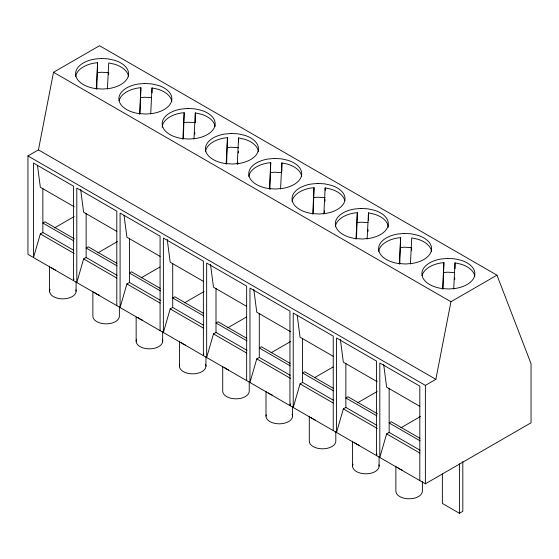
<?xml version="1.0" encoding="UTF-8"?>
<svg xmlns="http://www.w3.org/2000/svg" width="559" height="559" viewBox="0 0 559 559"><rect width="100%" height="100%" fill="white"/><g stroke="black" fill="none" stroke-linecap="round" stroke-linejoin="round"><path stroke-width="0.84" d="M96.267 89.174L97.601 62.755L94.562 63.034A26.49 15.296 0 0 0 75.682 76.506M96.784 88.79L97.601 62.755M107.405 89.091L108.732 62.929L114.728 64.257A26.49 15.296 0 0 1 128.5 76.499M108.642 74.515L108.732 72.768L108.271 72.67L101.396 72.251L97.601 72.6M139.554 114.162L140.889 87.749L137.849 88.029A26.49 15.296 0 0 0 119.116 100.697M140.071 113.777L140.889 87.749M150.692 114.085L152.02 87.917L158.015 89.244A26.49 15.296 0 0 1 171.788 101.493M182.842 139.156L184.177 112.736L181.137 113.016A26.49 15.296 0 0 0 162.18 127.291M183.359 138.772L184.177 112.736M193.98 139.072L195.308 112.911L201.303 114.239A26.49 15.296 0 0 1 215.075 126.481M194.735 134.09L194.818 132.343M226.129 164.15L227.464 137.731L224.425 138.01A26.49 15.296 0 0 0 205.544 151.475M226.647 163.766L227.464 137.731M237.268 164.066L238.595 137.905L244.59 139.233A26.49 15.296 0 0 1 258.363 151.475M237.757 164.311L237.841 162.571M238.33 152.977L238.42 151.23M269.459 188.285L270.752 162.725L267.712 163.004A26.49 15.296 0 0 0 248.832 176.469M269.892 189.606L270.752 162.725M280.555 189.061L281.883 162.893L287.878 164.22A26.49 15.296 0 0 1 301.65 176.469M312.705 214.132L314.039 187.712L311 187.992A26.49 15.296 0 0 0 292.119 201.464M313.222 213.748L314.039 187.712M323.843 214.048L325.17 187.887L331.166 189.215A26.49 15.296 0 0 1 344.791 200.66M324.416 212.553L324.506 210.806M324.989 201.212L325.079 199.472M355.985 239.119L357.327 212.706L354.287 212.986A26.49 15.296 0 0 0 335.4 226.451M356.509 238.735L357.327 212.706M367.13 239.042L368.458 212.881L374.446 214.209A26.49 15.296 0 0 1 388.295 227.247M368.011 231.44L368.101 229.693M399.273 264.114L400.614 237.701L397.575 237.973A26.49 15.296 0 0 0 378.688 251.445M399.79 263.729L400.614 237.701M410.418 264.037L411.745 237.868L417.734 239.196A26.49 15.296 0 0 1 431.513 251.438M411.613 250.327L411.697 248.58M442.56 289.108L443.902 262.688L440.862 262.968A26.49 15.296 0 0 0 422.122 275.636M443.077 288.724L443.902 262.688M453.705 289.024L455.026 262.863L461.021 264.19A26.49 15.296 0 0 1 474.794 276.432M454.677 279.682L454.767 277.935M38.431 149.882L53.517 72.286L99.537 45.719L496.958 275.168L531.05 363.734L531.05 422.779L425.378 483.794L27.95 254.338L27.95 155.933L38.431 149.882L435.859 379.33L450.938 301.741L496.958 275.168M73.795 250.341L42.854 232.481L40.332 233.935L33.512 257.552L33.512 163.081L73.515 186.175L73.515 280.646L73.984 279.018M117.083 275.335L86.142 257.468L83.619 258.929L76.8 282.547L76.8 188.076L116.803 211.169L116.803 305.633M160.37 300.323L129.429 282.463L126.907 283.916L120.087 307.534L120.087 213.063L160.084 236.157L160.084 330.628M203.658 325.317L172.717 307.45L170.195 308.91L163.375 332.528L163.375 238.057L203.371 261.151L203.371 355.622L203.846 353.994M246.945 350.311L216.005 332.444L213.482 333.905L206.662 357.515L206.662 263.051L246.659 286.138L246.659 380.609M290.233 375.299L259.292 357.439L256.77 358.892L249.95 382.51L249.95 288.039L289.946 311.132L289.946 405.603L290.421 403.975M333.52 400.293L302.58 382.426L300.057 383.886L293.237 407.504L293.237 313.033L333.234 336.127L333.234 430.598M376.808 425.28L345.867 407.42L343.345 408.874L336.525 432.491L336.525 338.02L376.521 361.114L376.521 455.585L376.99 453.957M420.095 450.274L389.155 432.407L386.632 433.868L379.813 457.486L379.813 363.015L419.809 386.108L419.809 480.579M54.572 227.876L74.151 216.578M97.86 252.871L117.439 241.565M141.148 277.865L159.972 266.992M184.435 302.852L204.014 291.546M227.723 327.847L246.547 316.974M271.01 352.834L290.589 341.535M314.298 377.828L333.122 366.956M357.585 402.822L377.164 391.517M27.95 155.933L425.378 385.382L435.859 379.33M400.873 427.81L420.452 416.504M442.365 473.969L442.365 503.442L459.407 513.281L462.817 511.31L462.817 461.615M140.889 97.587L144.676 97.245L151.559 97.657M184.177 122.582L187.964 122.232L194.846 122.652M227.464 147.569L231.251 147.227L238.595 147.744M270.752 172.563L274.539 172.214L281.422 172.633M314.039 197.558L317.826 197.208L325.17 197.725M357.327 222.545L361.114 222.202L367.99 222.615M400.614 247.539L404.402 247.19L411.745 247.707M443.902 272.526L447.689 272.184L454.565 272.596M53.517 72.286L450.938 301.741M74.291 206.837L40.332 187.23L37.474 165.324M116.824 231.391L83.619 212.217L80.65 189.473M160.112 256.385L126.907 237.212L124.049 215.306M203.399 281.373L170.195 262.206L167.225 239.462M246.687 306.367L213.482 287.193L210.512 264.449M290.729 331.794L256.77 312.188L253.8 289.443M333.262 356.349L300.057 337.175L297.199 315.276M377.304 381.776L343.345 362.169L340.375 339.425M419.837 406.33L386.632 387.163L383.663 364.419M74.396 238.805L44.965 221.811L42.854 223.034L73.795 240.894M116.929 263.359L88.252 246.805L86.142 248.021L117.083 265.888M160.216 288.353L131.54 271.8L129.429 273.016L160.37 290.876M203.504 313.347L174.827 296.787L172.717 298.003L203.658 315.87M246.792 338.335L218.115 321.781L216.005 322.997L246.945 340.864M290.079 363.329L261.402 346.769L259.292 347.991L290.233 365.852M333.367 388.323L304.69 371.763L302.58 372.979L333.52 390.846M377.409 413.751L347.977 396.757L345.867 397.973L376.808 415.833M419.942 438.305L391.258 421.745L389.155 422.96L420.095 440.827M40.332 233.935L74.291 253.541M83.619 258.929L116.824 278.096M126.907 283.916L160.112 303.09M170.195 308.91L203.399 328.084M213.482 333.905L246.687 353.071M256.77 358.892L290.729 378.499M300.057 383.886L333.262 403.053M343.345 408.874L377.304 428.48M386.632 433.868L419.837 453.042M459.407 463.865L459.407 513.281M455.026 262.863L455.026 268.599M425.378 385.382L425.378 483.794M422.387 481.669L422.387 491.137A13.255 7.651 0 0 1 409.125 498.796A13.255 7.651 0 0 1 395.87 491.137L395.87 466.171M389.155 388.302L389.155 432.407M379.1 456.675L379.1 466.15M368.458 212.881L368.458 220.26M352.582 441.177L352.582 466.15M345.867 363.315L345.867 407.42M335.812 431.688L335.812 441.156A13.255 7.651 0 0 1 322.557 448.814A13.255 7.651 0 0 1 309.295 441.156L309.295 416.189M325.17 187.887L325.17 190.346M302.58 338.321L302.58 382.426M292.525 406.693L292.525 416.169M281.883 162.893L281.883 171.096M266.007 391.195L266.007 416.169M259.292 313.326L259.292 357.439M249.237 381.699L249.237 391.174A13.255 7.651 0 0 1 235.982 398.826A13.255 7.651 0 0 1 222.72 391.174L222.72 366.201M238.595 137.905L238.595 142M216.005 288.339L216.005 332.444M205.95 356.712L205.95 366.18M195.308 112.911L195.308 122.749M179.432 341.214L179.432 366.18M172.717 263.345L172.717 307.45M162.662 331.718L162.662 341.193M152.02 87.917L152.02 92.843M136.151 317.079L136.151 341.193M129.429 238.358L129.429 282.463M119.374 306.73L119.374 316.198A13.255 7.651 0 0 1 106.119 323.85A13.255 7.651 0 0 1 92.864 316.198L92.864 291.225M86.142 213.363L86.142 257.468M76.087 281.736L76.087 291.204M49.576 266.238L49.576 291.204M42.854 188.369L42.854 232.481M55.467 270.018A13.255 7.651 0 0 1 51.351 267.481M402.501 470.217A13.255 7.651 0 0 1 397.645 467.415M359.213 445.223A13.255 7.651 0 0 1 354.357 442.421M315.192 419.97A13.255 7.651 0 0 1 311.07 417.433M272.638 395.241A13.255 7.651 0 0 1 268.243 392.865M228.617 369.988A13.255 7.651 0 0 1 224.501 367.445M185.329 344.994A13.255 7.651 0 0 1 181.214 342.457M142.776 320.265A13.255 7.651 0 0 1 137.926 317.463M99.488 295.271A13.255 7.651 0 0 1 94.639 292.469M205.495 364.202A13.255 7.651 0 0 1 193.267 373.831A13.255 7.651 0 0 1 179.635 364.852M292.071 414.184A13.255 7.651 0 0 1 279.842 423.813A13.255 7.651 0 0 1 266.21 414.834M162.459 339.858A13.255 7.651 0 0 1 148.827 348.837A13.255 7.651 0 0 1 136.599 339.208M75.884 289.876A13.255 7.651 0 0 1 62.252 298.855A13.255 7.651 0 0 1 50.024 289.227M378.897 464.815A13.255 7.651 0 0 1 365.265 473.794A13.255 7.651 0 0 1 353.036 464.166M101.396 58.471L94.562 59.1A26.49 15.296 0 0 0 75.612 74.165A26.49 15.296 0 0 0 95.91 88.636L102.786 89.049L109.62 88.427A26.49 15.296 0 0 0 128.437 75.36A26.49 15.296 0 0 0 114.728 60.323L108.271 58.891L101.396 58.471M144.676 83.466L137.849 84.088A26.49 15.296 0 0 0 118.899 99.16A26.49 15.296 0 0 0 139.198 113.624L146.074 114.043L152.907 113.414A26.49 15.296 0 0 0 171.725 100.347A26.49 15.296 0 0 0 158.015 85.31L151.559 83.878L144.676 83.466M187.964 108.453L181.137 109.082A26.49 15.296 0 0 0 162.18 124.147A26.49 15.296 0 0 0 182.486 138.618L189.361 139.037L196.195 138.408A26.49 15.296 0 0 0 215.012 125.342A26.49 15.296 0 0 0 201.303 110.305L194.846 108.872L187.964 108.453M231.251 133.447L224.425 134.076A26.49 15.296 0 0 0 205.467 149.141A26.49 15.296 0 0 0 225.773 163.612L232.649 164.025L239.483 163.403A26.49 15.296 0 0 0 258.3 150.336A26.49 15.296 0 0 0 244.59 135.292L238.134 133.867L231.251 133.447M274.539 158.442L267.712 159.063A26.49 15.296 0 0 0 248.755 174.128A26.49 15.296 0 0 0 269.061 188.6L275.936 189.019L282.77 188.39A26.49 15.296 0 0 0 301.587 175.323A26.49 15.296 0 0 0 287.878 160.286L281.422 158.854L274.539 158.442M317.826 183.429L311 184.058A26.49 15.296 0 0 0 292.043 199.123A26.49 15.296 0 0 0 312.348 213.594L319.224 214.006L326.058 213.384A26.49 15.296 0 0 0 344.875 200.318A26.49 15.296 0 0 0 331.166 185.281L324.709 183.848L317.826 183.429M361.114 208.423L354.287 209.045A26.49 15.296 0 0 0 335.33 224.117A26.49 15.296 0 0 0 355.636 238.581L362.511 239L369.338 238.379A26.49 15.296 0 0 0 388.163 225.305A26.49 15.296 0 0 0 374.446 210.268L367.99 208.842L361.114 208.423M404.402 233.417L397.575 234.039A26.49 15.296 0 0 0 378.618 249.104A26.49 15.296 0 0 0 398.923 263.575L405.799 263.995L412.626 263.366A26.49 15.296 0 0 0 431.443 250.299A26.49 15.296 0 0 0 417.734 235.262L411.277 233.83L404.402 233.417M447.689 258.405L440.862 259.034A26.49 15.296 0 0 0 421.905 274.099A26.49 15.296 0 0 0 442.211 288.57L449.087 288.982L455.913 288.36A26.49 15.296 0 0 0 474.731 275.294A26.49 15.296 0 0 0 461.021 260.249L454.565 258.824L447.689 258.405"/></g></svg>
